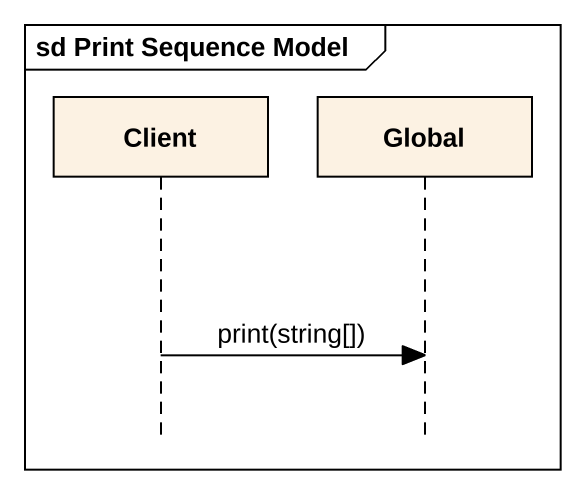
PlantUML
@startuml
mainframe sd Print Sequence Model
hide footbox
participant Client
participant Global

Client -> Global : print(string[])
@enduml
